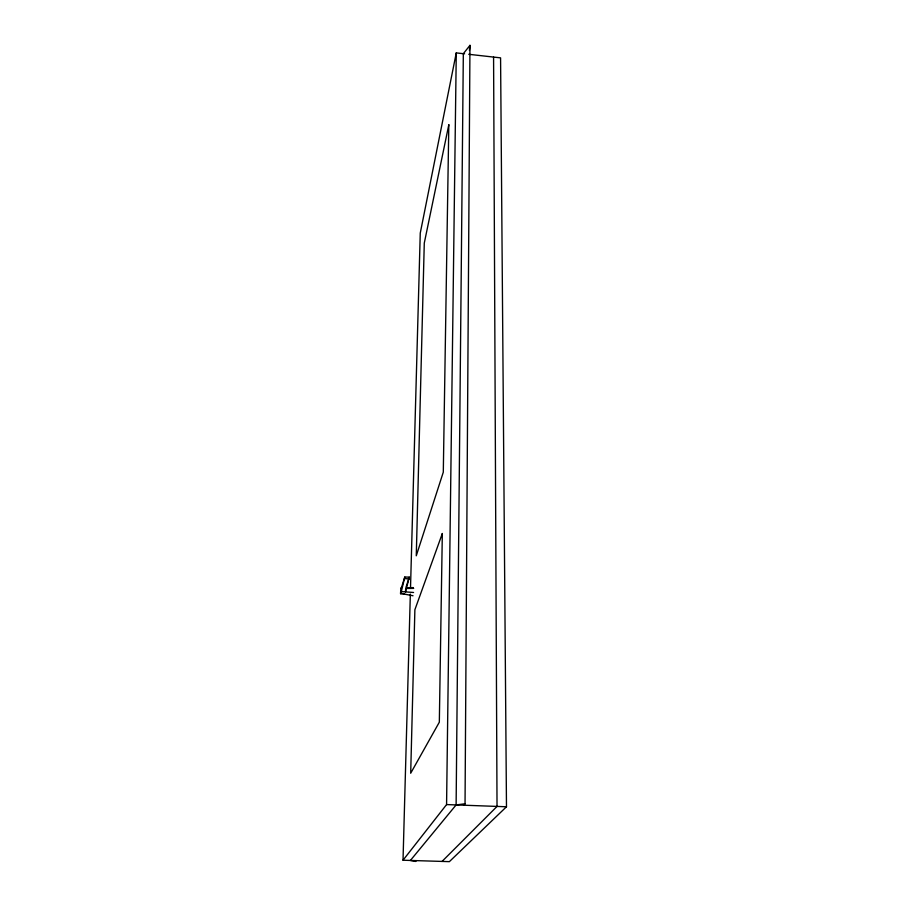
<?xml version="1.0" encoding="UTF-8"?>
<svg xmlns="http://www.w3.org/2000/svg" width="907" height="907" viewBox="0 0 907 907"><rect width="100%" height="100%" fill="white"/><g stroke="black" fill="none" stroke-linecap="round" stroke-linejoin="round"><path stroke-width="1.36" d="M463.806 805.212L465.042 803.772L469.962 45.35L463.33 53.694L456.119 804.928L410.406 860.448L415.621 861.469L416.347 860.63M468.738 54.295L500.573 57.855L506.48 806.765L449.373 861.65L403.025 860.221L446.573 804.577L456.266 52.901L464.577 53.83M405.588 589.607L405.52 591.886L409.284 577.124L404.783 577.045L401.2 588.507L400.951 587.906L400.52 593.382L413.014 595.74M403.025 860.221L410.338 594.096M410.497 588.428L420.258 233.122L456.266 52.901M400.769 594.006L404.783 577.045M469.418 50.475L469.962 45.35L469.384 48.105M406.03 587.214L409.284 577.124M442.049 861.423L497.025 806.425L493.578 57.073M456.119 804.928L465.042 803.772M406.404 587.77L413.218 587.6M405.622 588.473L413.694 588.394M446.573 804.577L506.48 806.765M404.737 578.609L409.238 578.87M401.098 591.568L413.581 592.486M400.52 593.382L404.567 593.892M442.321 533.52L439.328 722.176L410.69 773.24L414.884 609.731L442.321 533.52M448.818 124.747L443.296 472.173L416.268 555.798L424.283 243.087L448.818 124.747"/></g></svg>
